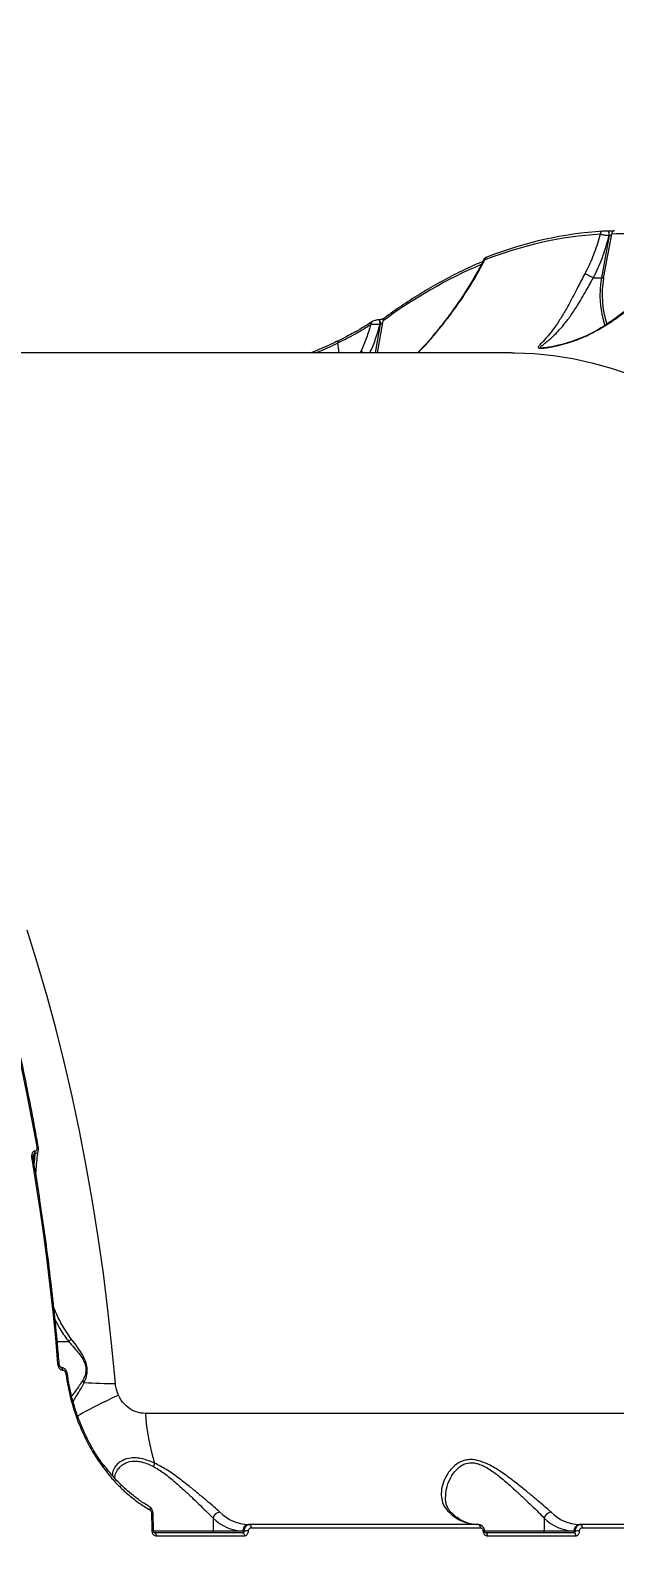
# Model space of a CAD drawing. Header units: millimetres. Extents: x -5238 to 5144, y -3542 to 5092.
# Drawn here: x 1162.4 to 1343.8, y 198.4 to 673.1 of the extents above; entities that cross this region are included whole.
import ezdxf

# ---------------------------------------------------------------- set-up
doc = ezdxf.new("R2010")
doc.units = ezdxf.units.MM
for name, color, linetype in [('DIKOM_ОБЪЕКТ', 7, 'Continuous'), ('DIKOM_РАЗМЕР_ЗОНА', 7, 'Continuous'), ('DIKOM_РАЗМЕР_ОБЪЕКТА', 7, 'Continuous')]:
    doc.layers.add(name, color=color, linetype=linetype)
doc.styles.add('style1', font='arial.ttf', dxfattribs={"width": 0.8})
doc.dimstyles.new('1-50', dxfattribs={"dimtxt": 300, "dimasz": 200, "dimexe": 100, "dimexo": 0, "dimgap": 100, "dimtad": 1, "dimtxsty": 'style1', "dimcen": 200, "dimclrd": 7, "dimclre": 7, "dimclrt": 7, "dimadec": 1, "dimazin": 2, "dimtfac": 1, "dimtmove": 0, "dimatfit": 2, "dimfxl": 0, "dimlwd": 25, "dimlwe": 18, "dimarcsym": 0})

# ---------------------------------------------------------------- blocks, each defined once
blk = doc.blocks.new('*D0')
at = {"layer": 'Defpoints', "color": 0, "transparency": 16777216}
for p in [(2469.51, 3229.24), (-4251.52, -643.28), (-419.57, -643.28)]:
    blk.add_point(p, dxfattribs=at)
at = {"layer": 'DIKOM_РАЗМЕР_ОБЪЕКТА', "color": 7, "lineweight": 18, "transparency": 16777216}
for p, q in [((2469.51, 3229.24), (-4351.52, 3229.24)), ((-419.57, -643.28), (-4351.52, -643.28))]:
    blk.add_line(p, q, dxfattribs=at)
at = {"layer": 'DIKOM_РАЗМЕР_ОБЪЕКТА', "color": 7, "lineweight": 25, "transparency": 16777216}
blk.add_line((-4251.52, 3029.24), (-4251.52, -443.28), dxfattribs=at)
at = {"layer": 'DIKOM_РАЗМЕР_ОБЪЕКТА', "color": 7, "transparency": 16777216}
for points in [[(-4284.86, 3029.24), (-4218.19, 3029.24), (-4251.52, 3229.24)], [(-4284.86, -443.28), (-4218.19, -443.28), (-4251.52, -643.28)]]:
    blk.add_solid(points, dxfattribs=at)
at = {"layer": 'DIKOM_РАЗМЕР_ОБЪЕКТА', "color": 7, "transparency": 16777216, "insert": (-4504.8, 1292.98), "char_height": 300, "attachment_point": 5, "rotation": 90, "style": 'style1'}
blk.add_mtext('3900', dxfattribs=at)
blk = doc.blocks.new('*D1')
at = {"layer": 'Defpoints', "color": 0, "transparency": 16777216}
for p in [(-4787.63, 5091.56), (3144.22, 5091.56), (-2554.16, -2403.28)]:
    blk.add_point(p, dxfattribs=at)
at = {"layer": 'DIKOM_РАЗМЕР_ЗОНА', "color": 7, "lineweight": 18, "transparency": 16777216}
for p, q in [((3144.22, 5091.56), (-4887.63, 5091.56)), ((-2554.16, -2403.28), (-4887.63, -2403.28))]:
    blk.add_line(p, q, dxfattribs=at)
at = {"layer": 'DIKOM_РАЗМЕР_ЗОНА', "color": 7, "lineweight": 25, "transparency": 16777216}
blk.add_line((-4787.63, -2203.28), (-4787.63, 4891.56), dxfattribs=at)
at = {"layer": 'DIKOM_РАЗМЕР_ЗОНА', "color": 7, "transparency": 16777216}
for points in [[(-4820.97, 4891.56), (-4754.3, 4891.56), (-4787.63, 5091.56)], [(-4820.97, -2203.28), (-4754.3, -2203.28), (-4787.63, -2403.28)]]:
    blk.add_solid(points, dxfattribs=at)
at = {"layer": 'DIKOM_РАЗМЕР_ЗОНА', "color": 7, "transparency": 16777216, "insert": (-5040.81, 1344.14), "char_height": 300, "attachment_point": 5, "rotation": 90, "style": 'style1'}
blk.add_mtext('7500', dxfattribs=at)
blk = doc.blocks.new('*D2')
at = {"layer": 'Defpoints', "color": 0, "transparency": 16777216}
for p in [(5144.22, 2720.02), (-4054.16, -903.28), (5144.22, -3441.88)]:
    blk.add_point(p, dxfattribs=at)
at = {"layer": 'DIKOM_РАЗМЕР_ЗОНА', "color": 7, "lineweight": 18, "transparency": 16777216}
for p, q in [((5144.22, 2720.02), (5144.22, -3541.88)), ((-4054.16, -903.28), (-4054.16, -3541.88))]:
    blk.add_line(p, q, dxfattribs=at)
at = {"layer": 'DIKOM_РАЗМЕР_ЗОНА', "color": 7, "lineweight": 25, "transparency": 16777216}
blk.add_line((-3854.16, -3441.88), (4944.22, -3441.88), dxfattribs=at)
at = {"layer": 'DIKOM_РАЗМЕР_ЗОНА', "color": 7, "transparency": 16777216}
for points in [[(-3854.16, -3408.54), (-3854.16, -3475.21), (-4054.16, -3441.88)], [(4944.22, -3408.54), (4944.22, -3475.21), (5144.22, -3441.88)]]:
    blk.add_solid(points, dxfattribs=at)
at = {"layer": 'DIKOM_РАЗМЕР_ЗОНА', "color": 7, "transparency": 16777216, "insert": (545.03, -3188.7), "char_height": 300, "attachment_point": 5, "style": 'style1'}
blk.add_mtext('9200', dxfattribs=at)
blk = doc.blocks.new('*D3')
at = {"layer": 'Defpoints', "color": 0, "transparency": 16777216}
for p in [(3889.93, 2956), (-2405.68, -161.05), (3889.93, -2949.28)]:
    blk.add_point(p, dxfattribs=at)
at = {"layer": 'DIKOM_РАЗМЕР_ОБЪЕКТА', "color": 7, "lineweight": 18, "transparency": 16777216}
for p, q in [((3889.93, 2956), (3889.93, -3049.28)), ((-2405.68, -161.05), (-2405.68, -3049.28))]:
    blk.add_line(p, q, dxfattribs=at)
at = {"layer": 'DIKOM_РАЗМЕР_ОБЪЕКТА', "color": 7, "lineweight": 25, "transparency": 16777216}
blk.add_line((-2205.68, -2949.28), (3689.93, -2949.28), dxfattribs=at)
at = {"layer": 'DIKOM_РАЗМЕР_ОБЪЕКТА', "color": 7, "transparency": 16777216}
for points in [[(-2205.68, -2915.95), (-2205.68, -2982.61), (-2405.68, -2949.28)], [(3689.93, -2915.95), (3689.93, -2982.61), (3889.93, -2949.28)]]:
    blk.add_solid(points, dxfattribs=at)
at = {"layer": 'DIKOM_РАЗМЕР_ОБЪЕКТА', "color": 7, "transparency": 16777216, "insert": (742.13, -2696.01), "char_height": 300, "attachment_point": 5, "style": 'style1'}
blk.add_mtext('6300', dxfattribs=at)

msp = doc.modelspace()

# ---------------------------------------------------------------- linework, layer by layer
at = {"layer": 'DIKOM_ОБЪЕКТ', "color": 7, "linetype": 'Continuous', "lineweight": 15}
for p, q in [((1342.154, 609.445), (1339.747, 596.301)), ((1340.419, 596.136), (1342.925, 609.822)), ((1341.64, 610.78), (1341.626, 610.779)), ((1341.669, 610.78), (1341.64, 610.78)), ((1341.669, 610.78), (1341.654, 610.779)), ((1342.126, 609.445), (1342.154, 609.445)), ((1337.208, 596.302), (1337.214, 596.301)), ((1337.214, 596.301), (1339.747, 596.301)), ((1268.325, 582.529), (1268.361, 582.555)), ((1271.033, 581.86), (1269.424, 572.948)), ((1270.126, 572.948), (1271.92, 582.889)), ((1270.547, 583.191), (1270.466, 583.191)), ((1270.953, 581.86), (1271.033, 581.86)), ((1258.213, 572.948), (1257.841, 576.034)), ((1311.827, 572.948), (1049.719, 572.948)), ((1265.024, 573.519), (1264.768, 572.948)), ((1163.291, 322.249), (1163.646, 324.29)), ((1163.75, 324.29), (1163.469, 321.196)), ((1163.75, 324.929), (1163.646, 324.929)), ((1163.646, 324.29), (1163.75, 324.29)), ((1174.263, 265.76), (1170.677, 265.76)), ((1171.825, 257.81), (1171.772, 257.81)), ((1172.258, 256.967), (1172.333, 256.967)), ((1173.845, 255.633), (1173.846, 255.64)), ((1498.09, 243.45), (1198.082, 243.45)), ((1185.104, 227.363), (1185.108, 227.358)), ((1199.432, 214.322), (1199.441, 214.317)), ((1200.561, 206.968), (1200.431, 212.588)), ((1219.077, 210.998), (1219.077, 206.948)), ((1230.399, 208.948), (1230.059, 208.948)), ((1301.544, 208.948), (1230.399, 208.948)), ((1321.937, 210.998), (1321.937, 206.948)), ((1333.259, 208.948), (1332.92, 208.948)), ((1404.404, 208.948), (1333.259, 208.948)), ((1219.077, 206.948), (1200.519, 206.948)), ((1228.305, 206.448), (1200.876, 206.448)), ((1201.39, 205.483), (1228.82, 205.483)), ((1228.345, 206.948), (1219.077, 206.948)), ((1228.705, 206.948), (1228.345, 206.948)), ((1230.914, 207.989), (1302.059, 207.989)), ((1321.937, 206.948), (1303.348, 206.948)), ((1331.165, 206.448), (1303.736, 206.448)), ((1304.25, 205.483), (1331.68, 205.483)), ((1331.205, 206.948), (1321.937, 206.948)), ((1331.565, 206.948), (1331.205, 206.948)), ((1333.774, 207.989), (1404.919, 207.989))]:
    msp.add_line(p, q, dxfattribs=at)
at = {"layer": 'DIKOM_ОБЪЕКТ', "color": 7, "linetype": 'Continuous', "lineweight": 15, "flags": 128}
for points in [[(1342.126, 609.445), (1342.153, 609.681), (1342.15, 609.923), (1342.117, 610.156), (1342.057, 610.368), (1341.972, 610.545), (1341.868, 610.677), (1341.75, 610.757), (1341.64, 610.78)], [(1342.154, 609.445), (1342.181, 609.681), (1342.178, 609.923), (1342.146, 610.156), (1342.085, 610.368), (1342, 610.545), (1341.896, 610.677), (1341.778, 610.757), (1341.669, 610.78)], [(1304.047, 602.687), (1304.149, 602.717), (1304.306, 602.734)], [(1270.953, 581.86), (1270.981, 582.138), (1270.968, 582.42), (1270.915, 582.684), (1270.825, 582.908), (1270.707, 583.075), (1270.57, 583.171), (1270.46, 583.191)], [(1271.033, 581.86), (1271.061, 582.138), (1271.048, 582.42), (1270.995, 582.684), (1270.906, 582.908), (1270.788, 583.075), (1270.651, 583.171), (1270.548, 583.191)], [(1311.827, 572.948), (1312.822, 572.943), (1318.821, 572.707), (1324.815, 572.115), (1330.796, 571.169), (1336.759, 569.868), (1342.7, 568.216), (1348.611, 566.212)], [(1150.135, 389.581), (1152.195, 381.943), (1154.174, 374.223), (1156.071, 366.427), (1157.885, 358.557), (1159.615, 350.616), (1161.261, 342.607), (1162.822, 334.535), (1164.297, 326.403)], [(1188.739, 252.796), (1187.677, 264.263), (1186.435, 275.663), (1185.015, 286.984), (1183.418, 298.215), (1181.646, 309.347), (1179.699, 320.368), (1177.58, 331.269), (1175.291, 342.04), (1172.833, 352.669), (1170.21, 363.149), (1167.424, 373.468), (1164.476, 383.618), (1161.371, 393.588)], [(1164.795, 326.253), (1164.789, 326.271), (1164.751, 326.316), (1164.679, 326.353), (1164.577, 326.38), (1164.448, 326.397), (1164.297, 326.403)], [(1162.766, 322.562), (1164.051, 314.751), (1165.256, 306.893), (1166.382, 298.991), (1167.428, 291.048), (1168.395, 283.066), (1169.281, 275.05), (1170.086, 267.001), (1170.81, 258.923)], [(1163.263, 322.416), (1163.262, 322.423), (1163.229, 322.47), (1163.16, 322.509), (1163.057, 322.538), (1162.924, 322.556), (1162.766, 322.562)], [(1171.75, 257.81), (1171.888, 257.774), (1172.022, 257.659), (1172.134, 257.476), (1172.215, 257.239), (1172.258, 256.967)], [(1171.824, 257.81), (1171.963, 257.774), (1172.097, 257.659), (1172.209, 257.476), (1172.29, 257.239), (1172.333, 256.967)], [(1185.108, 227.358), (1185.125, 227.319), (1185.118, 227.253), (1185.083, 227.17), (1185.02, 227.072), (1184.931, 226.962), (1184.82, 226.845)], [(1199.441, 214.317), (1199.482, 214.285), (1199.532, 214.21), (1199.561, 214.106), (1199.567, 213.98), (1199.55, 213.834), (1199.511, 213.674), (1199.452, 213.507)], [(1199.946, 212.613), (1199.964, 211.91), (1199.982, 211.206), (1199.999, 210.503), (1200.016, 209.8), (1200.032, 209.097), (1200.047, 208.393), (1200.062, 207.69), (1200.076, 206.986)], [(1230.399, 208.948), (1230.497, 208.93), (1230.592, 208.876), (1230.679, 208.788), (1230.756, 208.669), (1230.82, 208.525), (1230.869, 208.359), (1230.901, 208.178), (1230.914, 207.989)], [(1301.544, 208.948), (1301.642, 208.93), (1301.736, 208.876), (1301.824, 208.788), (1301.901, 208.669), (1301.965, 208.525), (1302.014, 208.359), (1302.045, 208.178), (1302.059, 207.989)], [(1333.259, 208.948), (1333.357, 208.93), (1333.452, 208.876), (1333.539, 208.788), (1333.616, 208.669), (1333.68, 208.525), (1333.729, 208.359), (1333.761, 208.178), (1333.774, 207.989)], [(1200.876, 206.448), (1200.974, 206.43), (1201.068, 206.375), (1201.156, 206.287), (1201.233, 206.167), (1201.297, 206.022), (1201.346, 205.855), (1201.377, 205.673), (1201.39, 205.483)], [(1228.305, 206.448), (1228.403, 206.43), (1228.498, 206.375), (1228.585, 206.287), (1228.663, 206.167), (1228.727, 206.022), (1228.775, 205.855), (1228.807, 205.673), (1228.82, 205.483)], [(1303.736, 206.448), (1303.834, 206.43), (1303.929, 206.375), (1304.016, 206.287), (1304.093, 206.167), (1304.157, 206.022), (1304.206, 205.855), (1304.237, 205.673), (1304.25, 205.483)], [(1331.165, 206.448), (1331.263, 206.43), (1331.358, 206.375), (1331.445, 206.287), (1331.523, 206.167), (1331.587, 206.022), (1331.635, 205.855), (1331.667, 205.673), (1331.68, 205.483)]]:
    msp.add_lwpolyline(points, dxfattribs=at)
at = {"layer": 'DIKOM_ОБЪЕКТ', "color": 7, "linetype": 'Continuous', "lineweight": 15}
for centre, radius, start, end in [((1346.815, 492.22), 117.837, 93.63866, 111.54299), ((1347.67, 492.896), 118.089, 93.63809, 111.54381), ((1340.244, 609.842), 0.907, 94.22051, 181.36988), ((1343.844, 609.902), 0.923, 94.65958, 184.95812), ((1348.208, 498.126), 111.821, 80.81598, 92.70826), ((1361.528, 462.175), 150.338, 113.16701, 126.587), ((1304.379, 601.917), 0.838, 113.29712, 186.23046), ((1368.463, 590.942), 29.212, 169.42976, 198.94622), ((1368.886, 590.982), 28.93, 169.73736, 198.34291), ((1268.809, 581.961), 0.746, 130.43319, 191.49769), ((1272.679, 583.086), 0.783, 128.95154, 194.57035), ((1258.435, 576.243), 0.629, 130.70665, 199.38524), ((1270.039, 581.181), 9.158, 236.79731, 244.03396), ((1161.775, 324.61), 1.898, 350.30662, 9.67199), ((1161.879, 324.61), 1.898, 350.30662, 9.67199), ((1170.956, 258.266), 0.673, 59.42538, 102.49503), ((1173.571, 254.774), 0.909, 72.37666, 103.14684), ((1176.925, 251.351), 2.77, 39.65094, 55.43571), ((1188.181, 381.267), 128.473, 265.92757, 270.24851), ((1263.269, 88.585), 176.626, 114.61982, 119.26094), ((1265.462, 247.913), 67.527, 183.78924, 197.11385), ((1177.25, 240.891), 0.845, 285.29961, 318.92892), ((1194.821, 229.503), 6.275, 336.46177, 346.53901), ((1200.095, 210.79), 1.829, 79.41275, 94.68135), ((1221.384, 210.436), 2.375, 93.65986, 166.28828), ((1228.843, 220.717), 13.778, 224.85969, 267.92799), ((1230.534, 222.061), 13.122, 224.85943, 267.92753), ((1230.214, 207.081), 1.874, 94.7357, 184.06087), ((1301.679, 222.061), 13.122, 224.85943, 267.92753), ((1292.413, 211.491), 1.315, 48.30676, 91.53006), ((1324.244, 210.435), 2.375, 93.65915, 166.28744), ((1331.703, 220.717), 13.778, 224.85996, 267.92772), ((1333.394, 222.061), 13.122, 224.8588, 267.92816), ((1333.074, 207.081), 1.874, 94.73557, 184.05903), ((1200.226, 204.535), 2.456, 82.14014, 93.48333), ((1218.61, 206.915), 0.469, 274.74303, 4.051), ((1230.03, 184.037), 22.949, 89.88187, 93.3087), ((1303.085, 204.496), 2.494, 82.24825, 93.41739), ((1321.47, 206.915), 0.468, 274.74356, 4.05835), ((1332.89, 184.038), 22.948, 89.8819, 93.30881)]:
    msp.add_arc(centre, radius, start, end, dxfattribs=at)
for points, knots in [([(1339.337, 609.82), (1338.778, 607.896), (1337.681, 604.123), (1335.889, 600.113), (1334.803, 598.034), (1334.63, 597.703)], [0, 0, 0, 0, 0.4665355, 0.915008, 1, 1, 1, 1]), ([(1337.214, 596.301), (1337.39, 596.645), (1338.505, 598.822), (1340.405, 603.168), (1341.531, 607.278), (1342.126, 609.445)], [0, 0, 0, 0, 0.0814806, 0.5156604, 1, 1, 1, 1]), ([(1366.136, 608.622), (1365.841, 608.052), (1364.985, 606.398), (1363.284, 603.667), (1361.061, 600.446), (1358.579, 597.261), (1355.884, 594.157), (1353.004, 591.178), (1349.991, 588.373), (1346.88, 585.762), (1343.694, 583.384), (1341.142, 581.635), (1339.622, 580.749), (1339.219, 580.514)], [0, 0, 0, 0, 0.0547495, 0.1589527, 0.2637636, 0.3690454, 0.4748437, 0.5785723, 0.6800884, 0.7787699, 0.8742934, 0.9666167, 1, 1, 1, 1]), ([(1339.275, 580.406), (1339.567, 580.58), (1341.033, 581.459), (1343.604, 583.147), (1348.036, 586.404), (1352.051, 589.889), (1355.905, 593.763), (1358.775, 596.976), (1361.628, 600.606), (1364.211, 604.337), (1365.658, 606.881), (1366.381, 608.153)], [0, 0, 0, 0, 0.0242958, 0.1222477, 0.2202174, 0.4215158, 0.5118872, 0.6322339, 0.7525887, 0.8762946, 1, 1, 1, 1]), ([(1339.337, 609.82), (1339.45, 609.789), (1339.695, 609.723), (1340.247, 609.623), (1340.885, 609.537), (1341.544, 609.472), (1341.931, 609.454), (1342.126, 609.445)], [0, 0, 0, 0, 0.1848145, 0.3988317, 0.60128, 0.7990342, 1, 1, 1, 1]), ([(1341.626, 610.779), (1341.527, 610.779), (1341.329, 610.778), (1340.99, 610.774), (1340.659, 610.766), (1340.37, 610.757), (1340.238, 610.75), (1340.177, 610.747)], [0, 0, 0, 0, 0.1951152, 0.3900914, 0.5932448, 0.8111528, 1, 1, 1, 1]), ([(1343.769, 610.822), (1343.68, 610.818), (1343.489, 610.81), (1343.07, 610.798), (1342.588, 610.788), (1342.091, 610.781), (1341.8, 610.78), (1341.654, 610.779)], [0, 0, 0, 0, 0.189065, 0.4045611, 0.6068627, 0.8033863, 1, 1, 1, 1]), ([(1342.154, 609.445), (1342.192, 609.447), (1342.242, 609.45), (1342.352, 609.474), (1342.487, 609.519), (1342.661, 609.607), (1342.814, 609.712), (1342.889, 609.787), (1342.925, 609.822)], [0, 0, 0, 0, 0.1271732, 0.1626365, 0.3404251, 0.5454729, 0.7831204, 1, 1, 1, 1]), ([(1302.871, 601.309), (1302.294, 601.066), (1299.776, 600.009), (1295.345, 597.92), (1289.597, 594.921), (1283.895, 591.609), (1278.34, 588.059), (1274.45, 585.35), (1272.438, 583.88), (1272.186, 583.695)], [0, 0, 0, 0, 0.055327, 0.2410574, 0.4268293, 0.6126531, 0.7985281, 0.9747146, 1, 1, 1, 1]), ([(1303.219, 602.015), (1302.979, 601.521), (1302.04, 599.585), (1300.127, 596.195), (1297.475, 591.84), (1294.526, 587.461), (1291.311, 583.069), (1287.868, 578.761), (1284.973, 575.373), (1283.167, 573.49), (1282.647, 572.948)], [0, 0, 0, 0, 0.0495075, 0.1941591, 0.3408888, 0.489706, 0.6405437, 0.7934753, 0.9405686, 1, 1, 1, 1]), ([(1282.709, 572.948), (1283.303, 573.55), (1285.716, 575.997), (1289.525, 580.536), (1294.15, 586.499), (1297.624, 591.615), (1300.8, 596.724), (1302.454, 599.798), (1303.545, 601.826)], [0, 0, 0, 0, 0.0665697, 0.2708112, 0.4801275, 0.6894542, 0.7951249, 1, 1, 1, 1]), ([(1303.221, 602.013), (1303.212, 602.007), (1303.165, 601.971), (1303.301, 601.903), (1303.489, 601.844), (1303.545, 601.826)], [0, 0, 0, 0, 0.1426839, 0.7445631, 1, 1, 1, 1]), ([(1304.05, 602.683), (1303.988, 602.66), (1303.794, 602.587), (1303.549, 602.439), (1303.3, 602.208), (1303.235, 602.059), (1303.216, 602.013)], [0, 0, 0, 0, 0.2039475, 0.6446017, 0.8918588, 1, 1, 1, 1]), ([(1334.63, 597.703), (1333.894, 596.271), (1332.699, 593.946), (1331.103, 590.816), (1329.585, 587.949), (1327.883, 584.945), (1325.83, 581.705), (1323.654, 578.766), (1321.803, 576.715), (1320.558, 575.436), (1320.013, 574.789), (1320.113, 574.458), (1320.703, 574.351), (1321.941, 574.418), (1324.001, 574.72), (1326.695, 575.293), (1330.327, 576.317), (1334.625, 577.877), (1337.715, 579.558), (1339.275, 580.406)], [0, 0, 0, 0, 0.0742574, 0.1205069, 0.1678164, 0.2375795, 0.3094445, 0.4056712, 0.5047069, 0.5602511, 0.6168571, 0.6484772, 0.6753879, 0.7024594, 0.7386868, 0.7871099, 0.8368188, 0.917655, 1, 1, 1, 1]), ([(1321.34, 574.454), (1321.313, 574.452), (1320.952, 574.431), (1320.736, 574.539), (1320.762, 574.834), (1321.555, 575.449), (1323.076, 576.631), (1325.275, 578.552), (1327.757, 581.272), (1330.086, 584.328), (1331.938, 587.118), (1333.589, 589.834), (1335.231, 592.752), (1336.526, 594.938), (1337.207, 596.302), (1337.208, 596.302)], [0, 0, 0, 0, 0.0029213, 0.039575, 0.084057, 0.1653058, 0.2488735, 0.3937218, 0.5420085, 0.6468474, 0.7541124, 0.8225878, 0.8923706, 0.9999655, 1, 1, 1, 1]), ([(1334.63, 597.703), (1334.642, 597.695), (1334.739, 597.623), (1335.001, 597.452), (1335.505, 597.157), (1336.093, 596.84), (1336.694, 596.536), (1337.04, 596.379), (1337.208, 596.302)], [0, 0, 0, 0, 0.0259365, 0.220272, 0.4178733, 0.6154898, 0.8130929, 1, 1, 1, 1]), ([(1340.419, 596.136), (1340.412, 596.14), (1340.393, 596.153), (1340.336, 596.183), (1340.229, 596.225), (1340.07, 596.267), (1339.9, 596.295), (1339.798, 596.299), (1339.747, 596.301)], [0, 0, 0, 0, 0.0535324, 0.1414135, 0.3560266, 0.5707455, 0.7853975, 1, 1, 1, 1]), ([(1257.841, 576.034), (1259.741, 576.992), (1263.588, 578.933), (1266.569, 580.845), (1268.078, 581.812)], [0, 0, 0, 0, 0.4938187, 1, 1, 1, 1]), ([(1262.861, 579.222), (1262.119, 578.815), (1260.595, 577.979), (1258.896, 577.147), (1258.023, 576.72)], [0, 0, 0, 0, 0.486926, 1, 1, 1, 1]), ([(1268.325, 582.529), (1268.256, 582.48), (1267.517, 581.961), (1265.853, 580.939), (1264.094, 579.882), (1263.019, 579.306), (1262.861, 579.222)], [0, 0, 0, 0, 0.0451119, 0.4839803, 0.9242396, 1, 1, 1, 1]), ([(1268.078, 581.812), (1267.663, 580.416), (1266.83, 577.609), (1265.628, 574.887), (1265.024, 573.519)], [0, 0, 0, 0, 0.4974044, 1, 1, 1, 1]), ([(1267.824, 572.948), (1268.405, 574.289), (1269.672, 577.21), (1270.503, 580.227), (1270.953, 581.86)], [0, 0, 0, 0, 0.4588306, 1, 1, 1, 1]), ([(1268.078, 581.812), (1268.244, 581.826), (1268.578, 581.854), (1269.296, 581.877), (1270.053, 581.883), (1270.618, 581.873), (1270.887, 581.863), (1270.953, 581.86)], [0, 0, 0, 0, 0.2415718, 0.4833947, 0.7164049, 0.9306271, 1, 1, 1, 1]), ([(1269.765, 583.105), (1269.615, 583.072), (1269.253, 582.99), (1268.767, 582.804), (1268.496, 582.622), (1268.372, 582.539)], [0, 0, 0, 0, 0.2778346, 0.6676525, 1, 1, 1, 1]), ([(1270.459, 583.182), (1270.271, 583.18), (1270.039, 583.177), (1269.809, 583.117), (1269.765, 583.105)], [0, 0, 0, 0, 0.8121155, 1, 1, 1, 1]), ([(1272.174, 583.689), (1272.164, 583.681), (1272.128, 583.653), (1271.925, 583.536), (1271.599, 583.399), (1271.215, 583.283), (1270.906, 583.22), (1270.683, 583.194), (1270.588, 583.192), (1270.549, 583.192)], [0, 0, 0, 0, 0.0705016, 0.2593246, 0.5057321, 0.6926185, 0.8267223, 0.929126, 1, 1, 1, 1]), ([(1271.033, 581.86), (1271.054, 581.862), (1271.088, 581.866), (1271.161, 581.893), (1271.227, 581.934), (1271.35, 582.029), (1271.522, 582.211), (1271.738, 582.517), (1271.856, 582.758), (1271.92, 582.889)], [0, 0, 0, 0, 0.0447544, 0.0741824, 0.153548, 0.1941006, 0.3789942, 0.6612789, 1, 1, 1, 1]), ([(1339.219, 580.512), (1338.797, 580.25), (1337.451, 579.417), (1335.006, 578.232), (1331.888, 576.937), (1328.98, 575.97), (1326.568, 575.323), (1325.077, 574.98), (1324.37, 574.853), (1324.196, 574.822)], [0, 0, 0, 0, 0.0906849, 0.2888752, 0.4956985, 0.7106322, 0.8528376, 0.9638833, 1, 1, 1, 1]), ([(1339.228, 580.499), (1339.229, 580.493), (1339.232, 580.484), (1339.264, 580.425), (1339.275, 580.406)], [0, 0, 0, 0, 0.662256, 1, 1, 1, 1]), ([(1250.915, 572.948), (1251.187, 573.054), (1253.694, 574.031), (1255.887, 575.09), (1257.841, 576.034)], [0, 0, 0, 0, 0.108441, 1, 1, 1, 1]), ([(1258.015, 576.728), (1257.517, 576.484), (1256.037, 575.758), (1253.926, 574.802), (1252.264, 574.11), (1251.711, 573.879)], [0, 0, 0, 0, 0.2526282, 0.7512287, 1, 1, 1, 1]), ([(1324.196, 574.822), (1323.932, 574.772), (1323.282, 574.649), (1322.427, 574.532), (1321.698, 574.459), (1321.446, 574.454), (1321.34, 574.452)], [0, 0, 0, 0, 0.2224831, 0.5472658, 0.8100993, 1, 1, 1, 1]), ([(1251.711, 573.879), (1251.162, 573.641), (1250.43, 573.325), (1249.651, 573.023), (1249.456, 572.948)], [0, 0, 0, 0, 0.7501331, 1, 1, 1, 1]), ([(1164.795, 326.253), (1164.455, 328.163), (1163.469, 333.702), (1161.72, 342.79), (1159.498, 353.473), (1157.125, 364.033), (1154.602, 374.462), (1152.421, 382.892), (1151.069, 387.829), (1150.645, 389.375)], [0, 0, 0, 0, 0.0879775, 0.2551305, 0.4222891, 0.5894517, 0.7566165, 0.9237846, 1, 1, 1, 1]), ([(1163.646, 324.929), (1163.563, 324.919), (1163.379, 324.899), (1163.112, 324.711), (1162.875, 324.353), (1162.687, 323.681), (1162.69, 323.045), (1162.758, 322.615), (1162.766, 322.562)], [0, 0, 0, 0, 0.0927765, 0.2061844, 0.3692784, 0.5724307, 0.947153, 1, 1, 1, 1]), ([(1163.27, 322.416), (1163.258, 322.475), (1163.201, 322.771), (1163.195, 323.106), (1163.244, 323.311), (1163.248, 323.331)], [0, 0, 0, 0, 0.1840971, 0.9217396, 1, 1, 1, 1]), ([(1163.246, 323.344), (1163.277, 323.501), (1163.328, 323.765), (1163.434, 324.072), (1163.53, 324.231), (1163.598, 324.28), (1163.628, 324.289), (1163.644, 324.29), (1163.646, 324.29)], [0, 0, 0, 0, 0.4396572, 0.7424854, 0.9023806, 0.9512827, 0.9924181, 1, 1, 1, 1]), ([(1164.297, 326.403), (1164.325, 326.126), (1164.365, 325.728), (1164.234, 325.28), (1164.089, 325.062), (1163.92, 324.946), (1163.803, 324.934), (1163.75, 324.929)], [0, 0, 0, 0, 0.4370867, 0.6288825, 0.7909089, 0.9060558, 1, 1, 1, 1]), ([(1163.75, 324.29), (1163.855, 324.3), (1164.082, 324.321), (1164.406, 324.463), (1164.668, 324.732), (1164.82, 325.002), (1164.81, 325.185), (1164.809, 325.214)], [0, 0, 0, 0, 0.1762079, 0.3843444, 0.6539206, 0.9447635, 1, 1, 1, 1]), ([(1164.053, 317.589), (1164.058, 317.708), (1164.133, 319.719), (1164.365, 322.268), (1164.707, 324.7), (1164.779, 325.217)], [0, 0, 0, 0, 0.0470257, 0.7971571, 1, 1, 1, 1]), ([(1164.817, 325.231), (1164.825, 325.268), (1164.889, 325.558), (1164.859, 325.91), (1164.799, 326.211), (1164.79, 326.253)], [0, 0, 0, 0, 0.1131636, 0.8769611, 1, 1, 1, 1]), ([(1171.298, 258.846), (1171.125, 260.838), (1170.624, 266.616), (1169.671, 276.139), (1168.389, 287.385), (1166.946, 298.559), (1165.373, 309.456), (1164.112, 317.391), (1163.396, 321.632), (1163.263, 322.416)], [0, 0, 0, 0, 0.0925206, 0.2683001, 0.4440852, 0.6198714, 0.7956599, 0.9622012, 1, 1, 1, 1]), ([(1174.931, 266.76), (1174.062, 268.013), (1172.313, 270.534), (1170.615, 273.892), (1169.82, 275.978), (1169.596, 276.567)], [0, 0, 0, 0, 0.4150401, 0.8350506, 1, 1, 1, 1]), ([(1169.98, 272.774), (1170.501, 271.708), (1171.725, 269.204), (1173.342, 267.018), (1174.27, 265.762)], [0, 0, 0, 0, 0.4257546, 1, 1, 1, 1]), ([(1174.27, 265.762), (1174.416, 265.924), (1174.681, 266.217), (1174.861, 266.564), (1174.92, 266.73), (1174.931, 266.76)], [0, 0, 0, 0, 0.4994636, 0.9073154, 1, 1, 1, 1]), ([(1179.057, 253.119), (1179.332, 253.757), (1179.81, 254.869), (1180.099, 256.817), (1179.852, 258.787), (1179.036, 260.822), (1177.855, 262.794), (1176.43, 264.81), (1175.455, 266.078), (1174.931, 266.76)], [0, 0, 0, 0, 0.1507882, 0.2625431, 0.3758305, 0.5043746, 0.6581128, 0.8160022, 1, 1, 1, 1]), ([(1174.27, 265.762), (1174.27, 265.762), (1174.268, 265.761), (1174.266, 265.76), (1174.264, 265.76), (1174.263, 265.76)], [0, 0, 0, 0, 0.2930356, 0.6720323, 1, 1, 1, 1]), ([(1174.263, 265.76), (1174.821, 265.15), (1175.841, 264.035), (1177.352, 262.261), (1178.575, 260.513), (1179.386, 258.793), (1179.592, 257.581), (1179.594, 256.497), (1179.325, 255.148), (1178.801, 254.191), (1178.496, 253.632)], [0, 0, 0, 0, 0.1920668, 0.3511795, 0.5094862, 0.6344327, 0.7186482, 0.7420863, 0.8495979, 1, 1, 1, 1]), ([(1170.81, 258.923), (1170.839, 258.719), (1170.903, 258.275), (1171.171, 257.684), (1171.528, 257.257), (1171.897, 257.013), (1172.138, 256.983), (1172.258, 256.967)], [0, 0, 0, 0, 0.2267684, 0.4919719, 0.695954, 0.847689, 1, 1, 1, 1]), ([(1171.777, 257.808), (1171.776, 257.808), (1171.772, 257.809), (1171.722, 257.841), (1171.653, 257.906), (1171.555, 258.029), (1171.436, 258.249), (1171.33, 258.539), (1171.321, 258.751), (1171.317, 258.845)], [0, 0, 0, 0, 0.068296, 0.1408005, 0.2263956, 0.3362716, 0.5174709, 0.7881565, 1, 1, 1, 1]), ([(1173.833, 255.638), (1173.824, 255.726), (1173.78, 256.132), (1173.51, 256.757), (1173.012, 257.38), (1172.443, 257.71), (1172.022, 257.845), (1171.826, 257.809), (1171.823, 257.808)], [0, 0, 0, 0, 0.0821601, 0.3768561, 0.6102115, 0.8112814, 0.9964586, 1, 1, 1, 1]), ([(1172.333, 256.967), (1172.389, 256.963), (1172.53, 256.95), (1172.768, 256.826), (1173.034, 256.56), (1173.262, 256.154), (1173.33, 255.825), (1173.364, 255.659)], [0, 0, 0, 0, 0.1034247, 0.2624296, 0.4611585, 0.7282039, 1, 1, 1, 1]), ([(1173.364, 255.659), (1173.802, 253.032), (1174.688, 247.711), (1176.537, 242.642), (1177.473, 240.076)], [0, 0, 0, 0, 0.4937896, 1, 1, 1, 1]), ([(1177.917, 240.347), (1177.586, 241.173), (1176.767, 243.217), (1175.712, 246.6), (1174.746, 250.459), (1174.139, 253.487), (1173.934, 255.221), (1173.885, 255.639)], [0, 0, 0, 0, 0.1686809, 0.4176117, 0.6681665, 0.9200555, 1, 1, 1, 1]), ([(1178.496, 253.632), (1177.851, 252.634), (1176.702, 250.857), (1175.631, 249.523), (1175.161, 248.939)], [0, 0, 0, 0, 0.5615207, 1, 1, 1, 1]), ([(1175.594, 247.221), (1175.877, 247.667), (1176.523, 248.685), (1177.741, 250.642), (1178.617, 252.289), (1179.057, 253.119)], [0, 0, 0, 0, 0.2784981, 0.6367333, 1, 1, 1, 1]), ([(1189.688, 249.154), (1189.328, 250.134), (1188.93, 251.218), (1188.77, 252.46), (1188.749, 252.681), (1188.739, 252.796)], [0, 0, 0, 0, 0.8217648, 0.9078707, 1, 1, 1, 1]), ([(1198.082, 243.45), (1197.121, 243.547), (1195.216, 243.739), (1192.578, 245.255), (1190.714, 247.18), (1189.958, 248.635), (1189.688, 249.154)], [0, 0, 0, 0, 0.2885681, 0.5716295, 0.8470397, 1, 1, 1, 1]), ([(1177.473, 240.076), (1178.489, 237.754), (1180.545, 233.055), (1183.384, 228.931), (1184.82, 226.845)], [0, 0, 0, 0, 0.4941705, 1, 1, 1, 1]), ([(1185.116, 227.364), (1185.084, 227.406), (1184.278, 228.457), (1182.817, 230.643), (1180.839, 233.988), (1179.188, 237.228), (1178.299, 239.395), (1177.909, 240.343)], [0, 0, 0, 0, 0.0110528, 0.2727509, 0.5345775, 0.7962389, 1, 1, 1, 1]), ([(1200.924, 228.042), (1200.292, 228.311), (1199.014, 228.856), (1197.117, 229.415), (1195.264, 229.708), (1193.101, 229.676), (1191.123, 229.075), (1189.536, 227.997), (1188.457, 226.715), (1187.832, 225.427), (1187.822, 224.527), (1187.819, 224.212)], [0, 0, 0, 0, 0.0892564, 0.1804466, 0.2699596, 0.3625395, 0.5246757, 0.6443647, 0.7675108, 0.918675, 1, 1, 1, 1]), ([(1188.534, 223.406), (1188.537, 223.547), (1188.557, 224.317), (1189.089, 225.496), (1190.079, 226.869), (1191.53, 228.019), (1193.326, 228.666), (1195.24, 228.732), (1196.37, 228.561), (1197.56, 228.267), (1198.814, 227.851), (1199.982, 227.284), (1200.574, 226.996)], [0, 0, 0, 0, 0.0373255, 0.2033302, 0.329701, 0.4593138, 0.6269139, 0.7121648, 0.8004908, 0.8132006, 0.9053207, 1, 1, 1, 1]), ([(1221.233, 212.806), (1220.615, 213.361), (1219.379, 214.473), (1217.046, 216.45), (1214.505, 218.571), (1211.578, 220.95), (1208.287, 223.516), (1204.686, 226.112), (1202.149, 227.413), (1200.924, 228.042)], [0, 0, 0, 0, 0.1316543, 0.2634894, 0.395139, 0.5268754, 0.6882974, 0.8495368, 1, 1, 1, 1]), ([(1324.093, 212.806), (1323.475, 213.361), (1322.239, 214.473), (1319.906, 216.45), (1317.366, 218.571), (1314.438, 220.948), (1311.15, 223.528), (1307.513, 226.086), (1303.931, 228.121), (1300.973, 229.074), (1298.842, 229.192), (1297.296, 228.979), (1295.88, 228.457), (1294.356, 227.536), (1292.891, 226.157), (1291.409, 224.056), (1290.298, 221.503), (1289.853, 218.784), (1290.119, 216.377), (1290.904, 214.388), (1291.913, 213.304), (1292.378, 212.806)], [0, 0, 0, 0, 0.0554767, 0.111025, 0.1664972, 0.222006, 0.2900238, 0.3579633, 0.4226753, 0.4774074, 0.5052477, 0.5330929, 0.5627088, 0.5923732, 0.640429, 0.6885798, 0.7603264, 0.8320612, 0.8909997, 0.9498658, 1, 1, 1, 1]), ([(1291.308, 217.252), (1291.369, 218.19), (1291.494, 220.133), (1292.445, 222.773), (1293.729, 224.986), (1295.002, 226.438), (1296.36, 227.422), (1297.841, 228.077), (1299.288, 228.221), (1300.728, 228.03), (1301.917, 227.703), (1304.053, 226.758), (1306.819, 224.922), (1310.081, 222.241), (1313.055, 219.557), (1315.724, 217.057), (1318.037, 214.847), (1320.191, 212.764), (1321.35, 211.592), (1321.937, 210.998)], [0, 0, 0, 0, 0.0833369, 0.1726863, 0.2299091, 0.2882939, 0.3222543, 0.3571269, 0.4070453, 0.420341, 0.4514871, 0.4836707, 0.5605587, 0.6424733, 0.7266405, 0.7945434, 0.8636297, 0.9308631, 1, 1, 1, 1]), ([(1184.82, 226.845), (1185.65, 225.773), (1187.308, 223.629), (1190.048, 220.712), (1192.982, 218.02), (1196.109, 215.574), (1198.338, 214.196), (1199.452, 213.507)], [0, 0, 0, 0, 0.1978367, 0.3955028, 0.5931693, 0.7965815, 1, 1, 1, 1]), ([(1194.33, 217.975), (1193.526, 218.628), (1191.762, 220.06), (1189.221, 222.579), (1186.962, 225.075), (1185.69, 226.776), (1185.192, 227.44)], [0, 0, 0, 0, 0.2404897, 0.5280847, 0.8156786, 1, 1, 1, 1]), ([(1200.574, 226.996), (1201.681, 226.332), (1204.005, 224.937), (1207.238, 222.224), (1210.214, 219.539), (1212.872, 217.051), (1215.194, 214.829), (1217.341, 212.756), (1218.499, 211.584), (1219.077, 210.998)], [0, 0, 0, 0, 0.1463743, 0.3075792, 0.4690094, 0.6020955, 0.7351111, 0.8676447, 1, 1, 1, 1]), ([(1199.494, 214.434), (1198.91, 214.776), (1197.296, 215.72), (1195.575, 216.923), (1194.482, 217.846), (1194.33, 217.975)], [0, 0, 0, 0, 0.3278552, 0.9062385, 1, 1, 1, 1]), ([(1200.415, 212.588), (1200.395, 212.806), (1200.353, 213.289), (1199.993, 213.919), (1199.609, 214.188), (1199.437, 214.308)], [0, 0, 0, 0, 0.313802, 0.6930884, 1, 1, 1, 1]), ([(1293.313, 212.477), (1293.233, 212.543), (1292.814, 212.885), (1292.283, 213.605), (1291.705, 214.681), (1291.351, 215.899), (1291.323, 216.816), (1291.31, 217.251)], [0, 0, 0, 0, 0.0509283, 0.2669409, 0.5042601, 0.7648364, 1, 1, 1, 1]), ([(1199.452, 213.507), (1199.535, 213.446), (1199.702, 213.324), (1199.872, 213.035), (1199.937, 212.785), (1199.945, 212.643), (1199.946, 212.613)], [0, 0, 0, 0, 0.3057098, 0.6116282, 0.9180327, 1, 1, 1, 1]), ([(1230.399, 208.948), (1230.273, 208.938), (1229.956, 208.914), (1229.476, 208.675), (1229.045, 208.223), (1228.756, 207.623), (1228.722, 207.173), (1228.705, 206.948)], [0, 0, 0, 0, 0.1407369, 0.3554597, 0.5703063, 0.7851701, 1, 1, 1, 1]), ([(1301.204, 208.948), (1300.935, 208.955), (1300.099, 208.978), (1298.701, 209.241), (1297.016, 209.859), (1295.36, 210.79), (1294.123, 211.72), (1293.443, 212.333), (1293.291, 212.47)], [0, 0, 0, 0, 0.1027264, 0.3181908, 0.5309244, 0.7384692, 0.9415105, 1, 1, 1, 1]), ([(1303.405, 206.968), (1303.387, 207.188), (1303.349, 207.672), (1302.973, 208.308), (1302.422, 208.752), (1301.915, 208.954), (1301.622, 208.929), (1301.547, 208.923)], [0, 0, 0, 0, 0.2154907, 0.4735167, 0.7028496, 0.9236444, 1, 1, 1, 1]), ([(1333.259, 208.948), (1333.134, 208.938), (1332.816, 208.914), (1332.336, 208.675), (1331.905, 208.223), (1331.616, 207.623), (1331.582, 207.173), (1331.565, 206.948)], [0, 0, 0, 0, 0.1407387, 0.3554641, 0.5703134, 0.7851597, 1, 1, 1, 1]), ([(1200.076, 206.986), (1200.085, 206.875), (1200.106, 206.596), (1200.268, 206.173), (1200.566, 205.792), (1200.956, 205.532), (1201.245, 205.499), (1201.39, 205.483)], [0, 0, 0, 0, 0.1418638, 0.3567266, 0.5713208, 0.7857072, 1, 1, 1, 1]), ([(1200.899, 206.451), (1200.89, 206.45), (1200.863, 206.445), (1200.801, 206.457), (1200.687, 206.565), (1200.613, 206.695), (1200.567, 206.838), (1200.566, 206.932), (1200.566, 206.968)], [0, 0, 0, 0, 0.1489868, 0.4754427, 0.6351758, 0.7710141, 0.9129979, 1, 1, 1, 1]), ([(1228.705, 206.948), (1228.704, 206.892), (1228.701, 206.78), (1228.635, 206.63), (1228.533, 206.516), (1228.415, 206.457), (1228.336, 206.45), (1228.305, 206.448)], [0, 0, 0, 0, 0.2155142, 0.4306107, 0.6453114, 0.859593, 1, 1, 1, 1]), ([(1228.82, 205.483), (1228.914, 205.49), (1229.152, 205.508), (1229.511, 205.688), (1229.831, 206.028), (1230.044, 206.479), (1230.066, 206.817), (1230.077, 206.986)], [0, 0, 0, 0, 0.1406399, 0.3551204, 0.5698556, 0.7848828, 1, 1, 1, 1]), ([(1230.077, 206.986), (1230.084, 207.099), (1230.099, 207.324), (1230.241, 207.625), (1230.454, 207.852), (1230.692, 207.972), (1230.851, 207.984), (1230.914, 207.989)], [0, 0, 0, 0, 0.2151478, 0.4301823, 0.6450361, 0.8594718, 1, 1, 1, 1]), ([(1302.059, 207.989), (1302.155, 207.978), (1302.348, 207.955), (1302.609, 207.783), (1302.808, 207.529), (1302.917, 207.247), (1302.931, 207.06), (1302.936, 206.986)], [0, 0, 0, 0, 0.2142861, 0.4286062, 0.6431898, 0.85809, 1, 1, 1, 1]), ([(1302.936, 206.986), (1302.945, 206.875), (1302.966, 206.596), (1303.128, 206.173), (1303.426, 205.792), (1303.816, 205.532), (1304.106, 205.499), (1304.25, 205.483)], [0, 0, 0, 0, 0.1418663, 0.3567284, 0.5713221, 0.7857078, 1, 1, 1, 1]), ([(1303.759, 206.451), (1303.75, 206.45), (1303.723, 206.445), (1303.661, 206.457), (1303.547, 206.565), (1303.473, 206.695), (1303.427, 206.838), (1303.426, 206.932), (1303.426, 206.968)], [0, 0, 0, 0, 0.1489948, 0.4754681, 0.6350353, 0.7709915, 0.9129956, 1, 1, 1, 1]), ([(1331.565, 206.948), (1331.564, 206.892), (1331.561, 206.779), (1331.496, 206.63), (1331.393, 206.516), (1331.276, 206.457), (1331.196, 206.45), (1331.165, 206.448)], [0, 0, 0, 0, 0.2154355, 0.4306088, 0.6452859, 0.859544, 1, 1, 1, 1]), ([(1331.68, 205.483), (1331.774, 205.49), (1332.012, 205.508), (1332.371, 205.688), (1332.691, 206.028), (1332.904, 206.479), (1332.926, 206.817), (1332.937, 206.986)], [0, 0, 0, 0, 0.140619, 0.3551205, 0.5698567, 0.7848849, 1, 1, 1, 1]), ([(1332.937, 206.986), (1332.944, 207.099), (1332.959, 207.324), (1333.101, 207.625), (1333.314, 207.852), (1333.552, 207.972), (1333.711, 207.984), (1333.774, 207.989)], [0, 0, 0, 0, 0.2151334, 0.4301486, 0.6449594, 0.8594058, 1, 1, 1, 1])]:
    msp.add_open_spline(points, degree=3, knots=knots, dxfattribs=at)

# ---------------------------------------------------------------- dimensions: what is measured, and where the dimension line sits
at = {"layer": 'DIKOM_РАЗМЕР_ЗОНА'}
dim = msp.add_linear_dim(base=(-4787.635, 5091.556), p1=(-2554.164, -2403.276), p2=(3144.22, 5091.556), angle=90, text='7500', dimstyle='1-50', dxfattribs=at)
dim.commit()
dim.dimension.update_dxf_attribs({"geometry": '*D1', "text_midpoint": (-4787.635, 1344.14), "dimtype": 160})
dim = msp.add_linear_dim(base=(5144.22, -3441.876), p1=(-4054.164, -903.276), p2=(5144.22, 2720.022), text='9200', dimstyle='1-50', dxfattribs=at)
dim.commit()
dim.dimension.update_dxf_attribs({"geometry": '*D2', "text_midpoint": (545.028, -3441.876), "dimtype": 160})
at = {"layer": 'DIKOM_РАЗМЕР_ОБЪЕКТА'}
dim = msp.add_linear_dim(base=(-4251.523, -643.276), p1=(2469.506, 3229.243), p2=(-419.568, -643.276), angle=90, text='3900', dimstyle='1-50', dxfattribs=at)
dim.commit()
dim.dimension.update_dxf_attribs({"geometry": '*D0', "text_midpoint": (-4251.523, 1292.984), "dimtype": 160})
dim = msp.add_linear_dim(base=(3889.931, -2949.281), p1=(-2405.679, -161.052), p2=(3889.931, 2956.002), text='6300', dimstyle='1-50', dxfattribs=at)
dim.commit()
dim.dimension.update_dxf_attribs({"geometry": '*D3', "text_midpoint": (742.126, -2949.281), "dimtype": 160})

doc.saveas('drawing.dxf')
